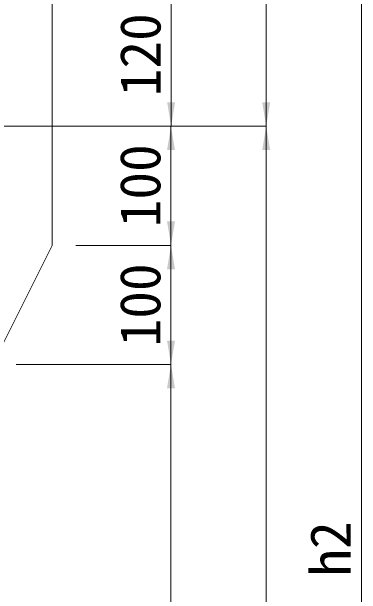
# Model space of a CAD drawing. Units: millimetres at full size, sheet at 1:20. Extents: x 77366 to 95666, y -7115 to 5664.
# Drawn here: x 89299.1 to 89593.1, y 3632.5 to 4121.7 of the extents above; entities that cross this region are included whole.
import ezdxf
from ezdxf.enums import TextEntityAlignment as Align

# ---------------------------------------------------------------- set-up
doc = ezdxf.new("R2010")
doc.units = ezdxf.units.MM
doc.header["$LTSCALE"] = 20
doc.layers.add('寸法線', color=7, linetype='Continuous', lineweight=13)
doc.layers.add('本体', color=2, linetype='Continuous', lineweight=20)
doc.styles.add('ＭＳ ゴシック', font='')
doc.styles.get('ＭＳ ゴシック').set_extended_font_data('MS Gothic')

# ---------------------------------------------------------------- blocks, each defined once
blk = doc.blocks.new('filled_arrow')
at = {"color": 0, "linetype": 'Continuous', "lineweight": -2}
blk.add_solid([(7.5, 1.25), (0, 0), (7.5, -1.25)], dxfattribs=at)

msp = doc.modelspace()

# ---------------------------------------------------------------- linework, layer by layer
at = {"layer": '寸法線'}
for p, q in [((89513.06, 4025.55), (89513.06, 4345.55)), ((89593.06, 4345.55), (89593.06, 2995.55)), ((89433.19, 4025.55), (89433.19, 4145.55)), ((89318.06, 4025.55), (89513.06, 4025.55)), ((89353.06, 4025.55), (89513.06, 4025.55)), ((89353.06, 4025.55), (89433.06, 4025.55)), ((89353.06, 4025.55), (89433.19, 4025.55)), ((89433.06, 4025.55), (89433.06, 3925.55)), ((89513.06, 2995.55), (89513.06, 4025.55)), ((89353.06, 3925.55), (89433.06, 3925.55)), ((89353.06, 3925.55), (89433.06, 3925.55)), ((89433.06, 3925.55), (89433.06, 3825.55)), ((89303.06, 3825.55), (89433.06, 3825.55)), ((89303.06, 3825.55), (89433.06, 3825.55)), ((89433.06, 3825.55), (89433.06, 2995.55))]:
    msp.add_line(p, q, dxfattribs=at)
at = {"layer": '本体'}
for p, q in [((89333.06, 4025.55), (89333.06, 4325.55)), ((88633.06, 4025.55), (89333.06, 4025.55)), ((88633.06, 4025.55), (89333.06, 4025.55)), ((89333.06, 4025.55), (89333.06, 3925.55)), ((89333.06, 3925.55), (89283.06, 3825.55))]:
    msp.add_line(p, q, dxfattribs=at)

# ---------------------------------------------------------------- block references
at = {"layer": '寸法線', "xscale": 2.67, "yscale": 2.67}
for p, rotation in [((89433.19, 4025.55), 90), ((89513.06, 4025.55), 90), ((89433.06, 4025.55), 270), ((89513.06, 4025.55), 270), ((89433.06, 3925.55), 90), ((89433.06, 3925.55), 270), ((89433.06, 3825.55), 90), ((89433.06, 3825.55), 270)]:
    msp.add_blockref('filled_arrow', p, dxfattribs=dict(at, rotation=rotation))

# ---------------------------------------------------------------- texts
at = {"layer": '寸法線', "style": 'ＭＳ ゴシック'}
for s, p in [('120', (89407.19, 4085.55)), ('100', (89407.06, 3975.55)), ('100', (89407.06, 3875.55)), ('h2', (89567.06, 3670.55))]:
    msp.add_text(s, height=34.18, rotation=90, dxfattribs=at).set_placement(p, align=Align.MIDDLE_CENTER)

doc.saveas('drawing.dxf')
